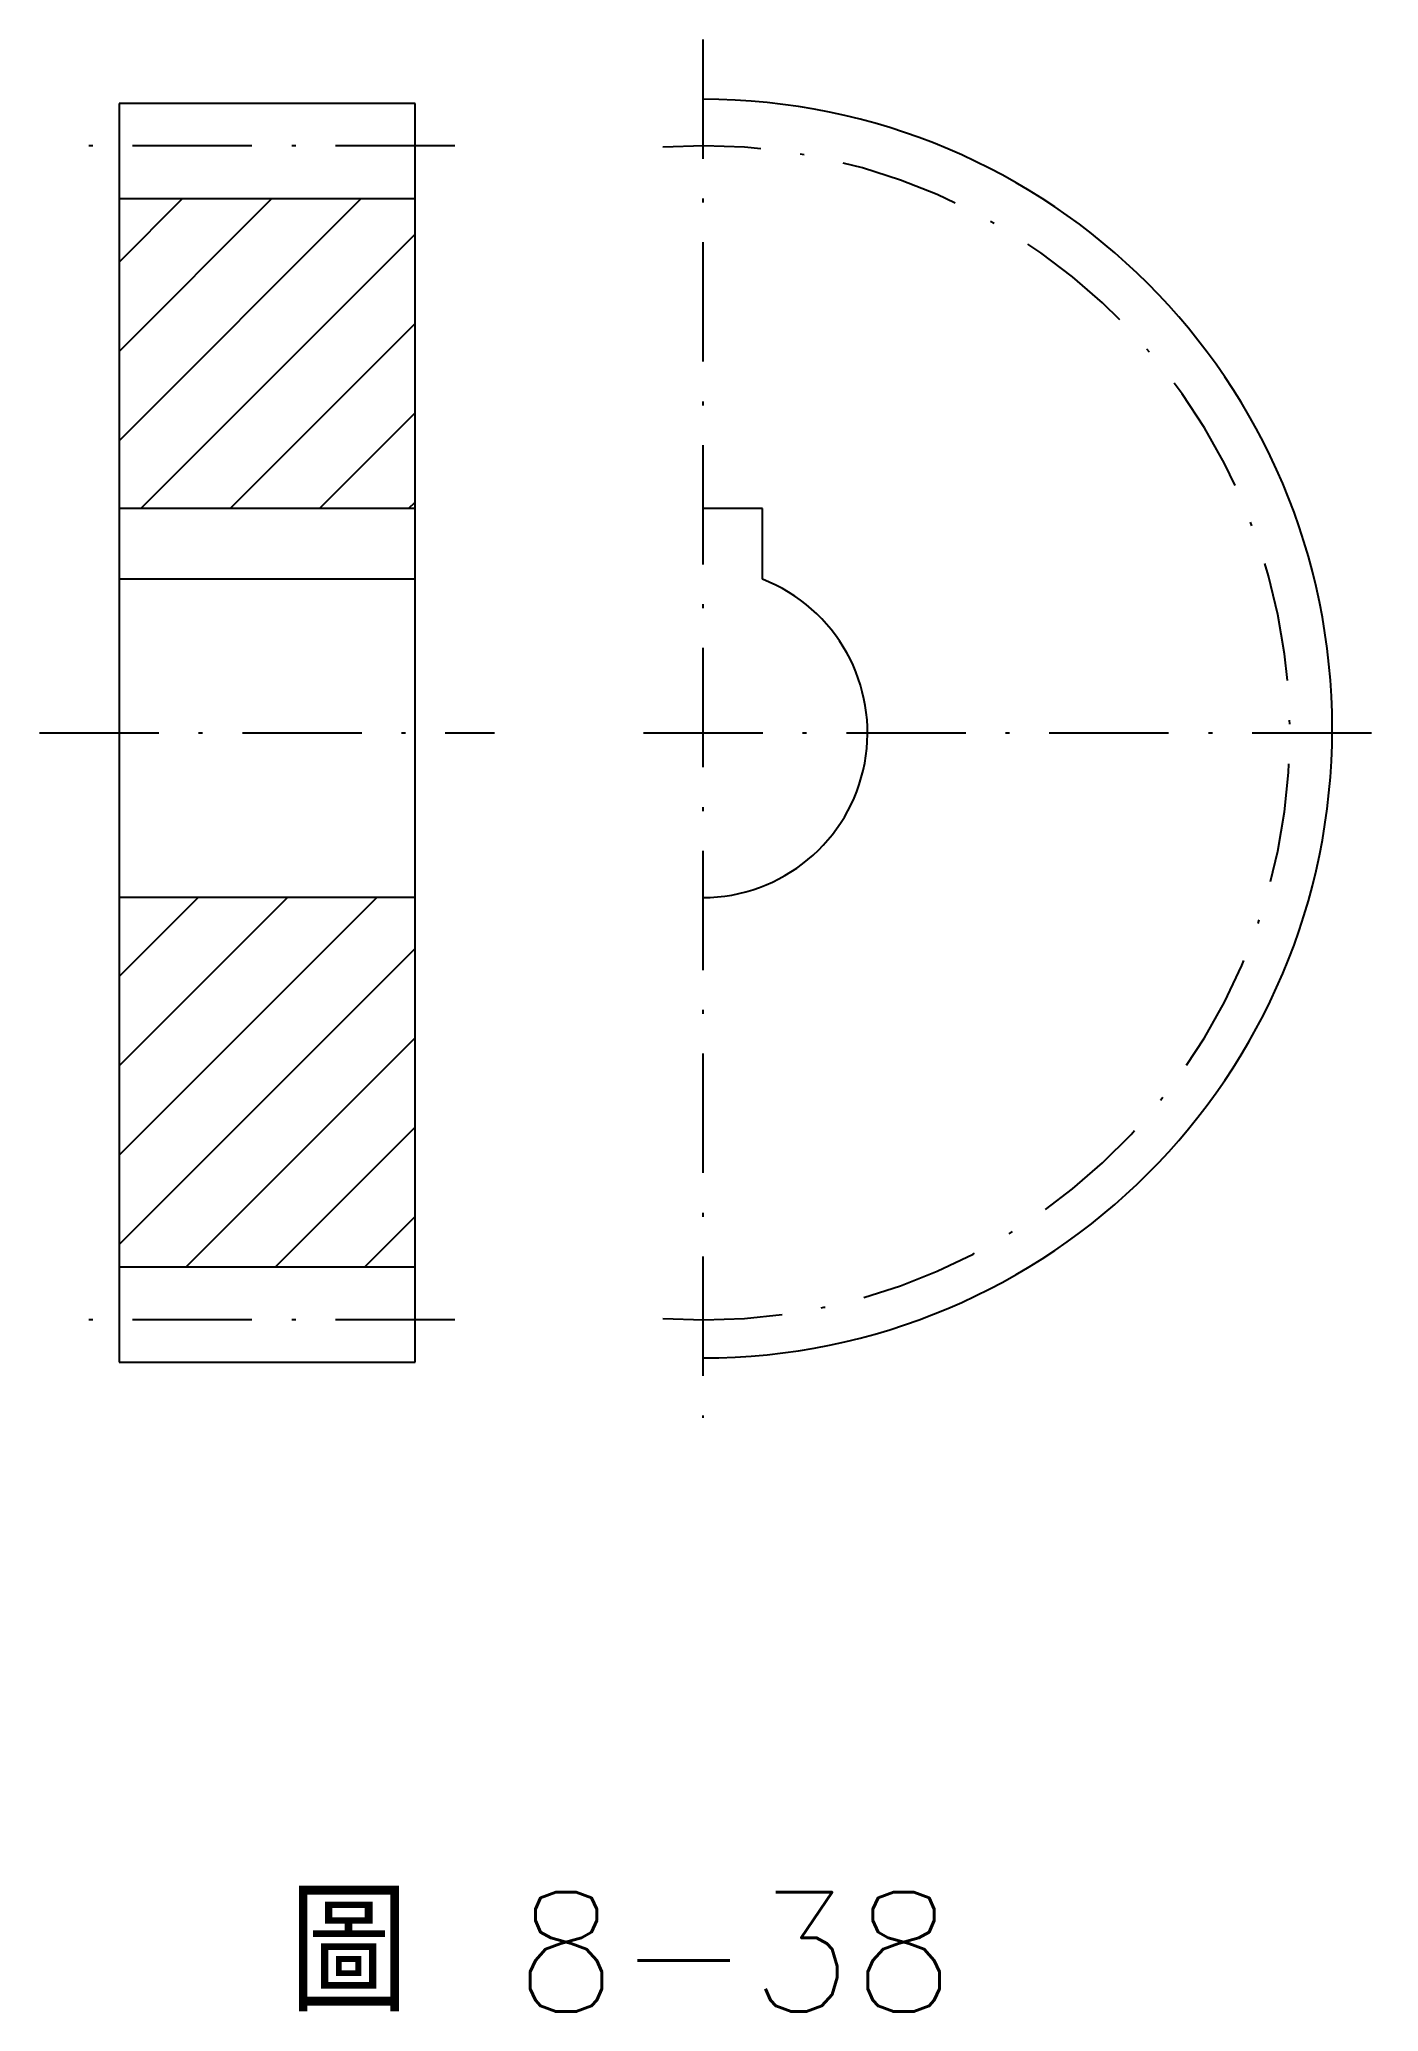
# Model space of a CAD drawing. Extents: x 504.5 to 538.2, y 90.9 to 140.4.
import ezdxf

# ---------------------------------------------------------------- set-up
doc = ezdxf.new("R2010")
doc.units = 0
doc.linetypes.add('CENT3', pattern=[5, 3, -1, 0, -1])
doc.layers.get('0').update_dxf_attribs({"color": 3, "linetype": 'CONTINUOUS'})
doc.layers.add('CENT3', color=1, linetype='CENT3')
doc.layers.add('輪廓線', color=7, linetype='CONTINUOUS')
doc.styles.add('CNS1', font='txt.shx', dxfattribs={"height": 3, "bigfont": 'chineset.shx'})

msp = doc.modelspace()

# ---------------------------------------------------------------- hatches: boundary and pattern name
h = msp.add_hatch()
h.set_pattern_fill('ANSI31', color=256, scale=0.5, style=0)
h.set_pattern_definition([(45, (432.6066, 7.0732), (-1.122532, 1.122532), [])])
h.paths.add_polyline_path([(513.939, 136.436), (506.497, 136.436), (506.497, 128.655), (513.939, 128.655)])
h.paths.add_polyline_path([(513.939, 118.871), (506.497, 118.871), (506.497, 109.59), (513.939, 109.59)])

# ---------------------------------------------------------------- linework, layer by layer
at = {"layer": 'CENT3'}
for p, q in [((521.169, 140.447), (521.169, 105.792)), ((514.939, 137.774), (505.497, 137.774)), ((504.497, 123.013), (515.939, 123.013)), ((519.68, 123.013), (538.157, 123.013)), ((514.939, 108.252), (505.497, 108.252))]:
    msp.add_line(p, q, dxfattribs=at)
msp.add_arc((521.169, 123.013), 14.761, 266.1185, 93.8815, dxfattribs=at)
at = {"layer": '輪廓線'}
for p, q in [((513.939, 138.836), (506.497, 138.836)), ((506.497, 138.836), (506.497, 107.19)), ((513.939, 107.19), (513.939, 138.836)), ((513.939, 136.436), (506.497, 136.436)), ((513.939, 128.655), (506.497, 128.655)), ((522.669, 128.655), (521.169, 128.655)), ((522.669, 126.874), (522.669, 128.655)), ((513.939, 126.874), (506.497, 126.874)), ((513.939, 118.871), (506.497, 118.871)), ((506.497, 109.59), (513.939, 109.59)), ((521.169, 108.252), (521.169, 108.252)), ((506.497, 107.19), (513.939, 107.19))]:
    msp.add_line(p, q, dxfattribs=at)
for centre, radius, end in [((521.169, 123.119), 15.823, 90), ((521.169, 123.013), 4.142, 68.7661)]:
    msp.add_arc(centre, radius, 270, end, dxfattribs=at)

# ---------------------------------------------------------------- texts
at = {"layer": '輪廓線', "style": 'CNS1'}
msp.add_text('圖 8-38', height=3, dxfattribs=at).set_placement((510.773, 90.863))

doc.saveas('drawing.dxf')
